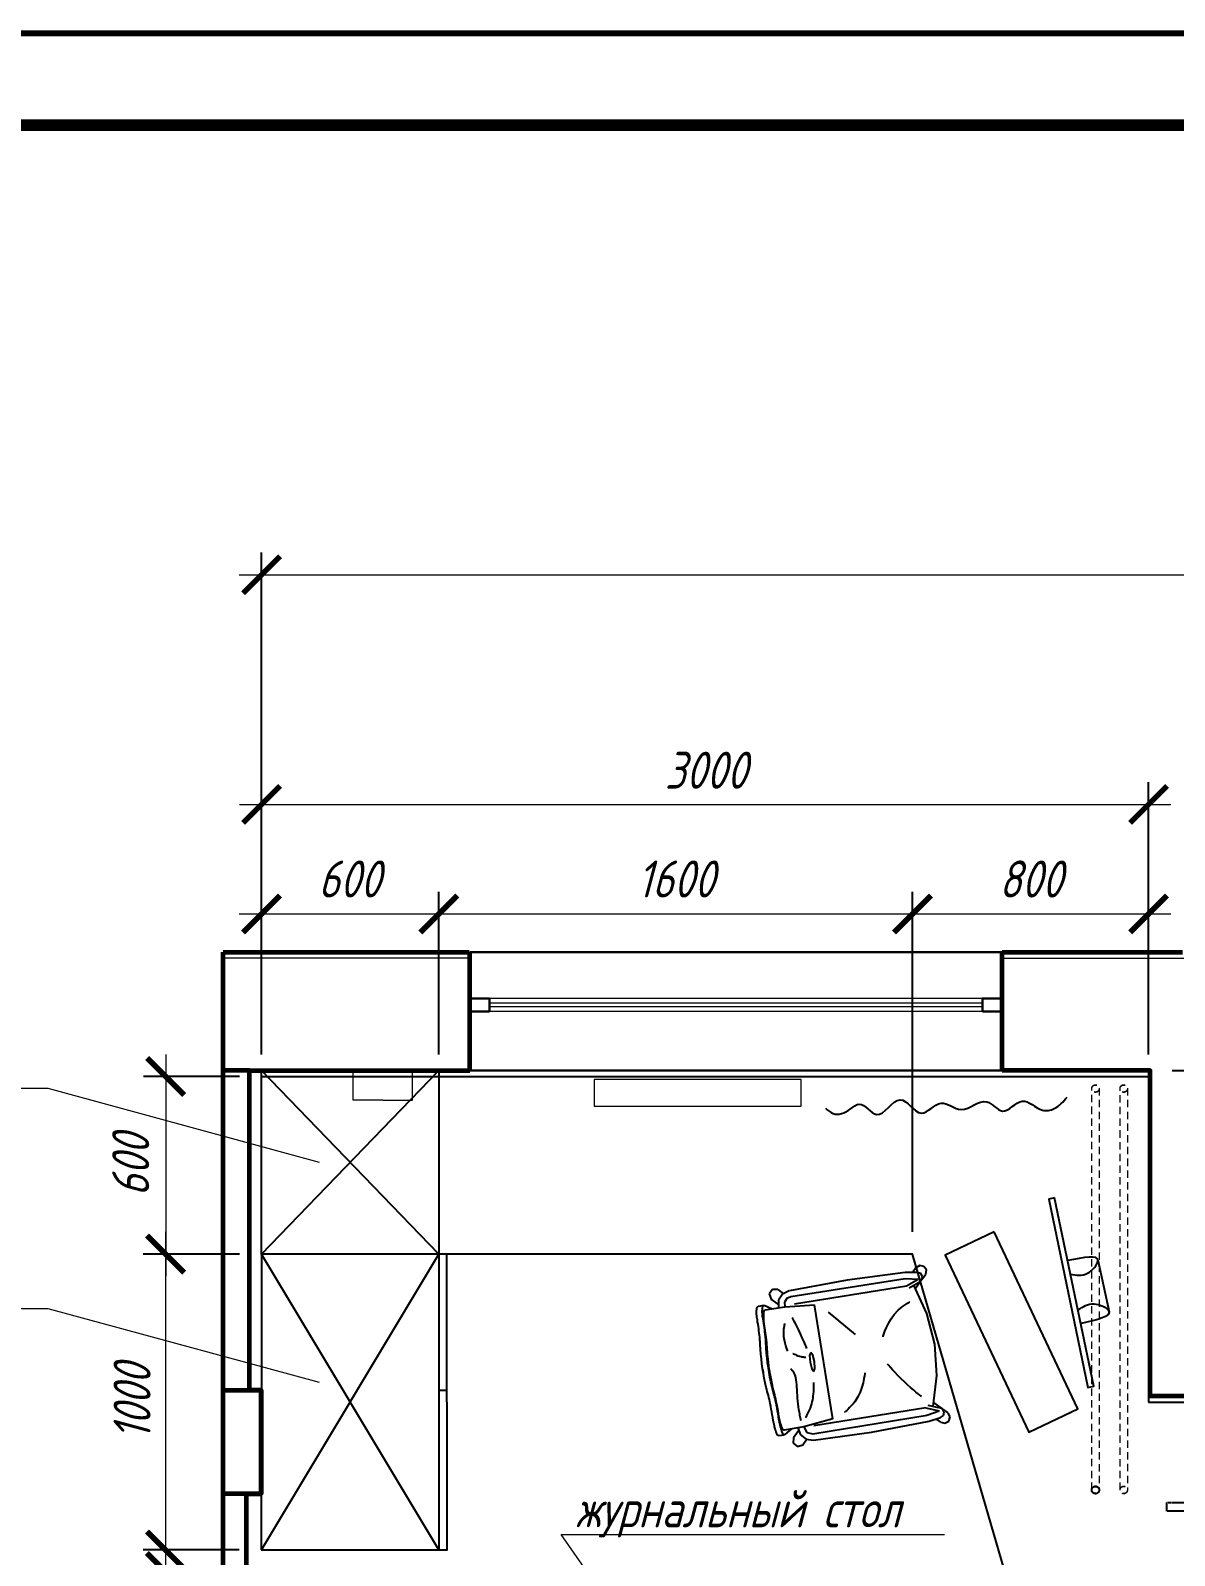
# Model space of a CAD drawing. Header units: millimetres. Extents: x 653176 to 972033, y 753746 to 925850.
# Drawn here: x 747950 to 751817, y 789945 to 795099 of the extents above; entities that cross this region are included whole.
import ezdxf

# ---------------------------------------------------------------- set-up
doc = ezdxf.new("R2010")
doc.units = ezdxf.units.MM
doc.header["$LTSCALE"] = 10
doc.linetypes.add('HIDDEN', pattern=[0.375, 0.25, -0.125])
doc.linetypes.add('Воздушная', pattern=[3.96875, 2.38125, -1.5875])
doc.layers.get('0').update_dxf_attribs({"color": 65, "lineweight": 25})
for name, color, linetype, lineweight in [('A-FLOR-OVHD', 8, 'Воздушная', 18), ('AL', 7, 'Continuous', 30), ('stamp', 253, 'Continuous', 18), ('wall', 95, 'Continuous', 60), ('МЕБ', 255, 'Continuous', 20), ('мебель_Ном_пера__1_Pen_No__1', 7, 'Continuous', 13), ('проем', 252, 'Continuous', 13), ('размh150', 7, 'Continuous', 9), ('размеры', 250, 'Continuous', 0)]:
    doc.layers.add(name, color=color, linetype=linetype, lineweight=lineweight)
doc.layers.add('Мебель', color=7, linetype='Continuous')
doc.styles.add('ГОСТ тип А', font='gost_a.shx', dxfattribs={"oblique": 15, "height": 125})
doc.dimstyles.new('ГОСТ тип А', dxfattribs={"dimtxt": 125, "dimasz": 125, "dimexe": 75, "dimexo": 75, "dimgap": 50, "dimtad": 1, "dimdec": 0, "dimrnd": 5, "dimtxsty": 'ГОСТ тип А', "dimblk": 'ARCHTICK', "dimcen": 50, "dimdle": 75, "dimadec": 0, "dimazin": 0, "dimtfac": 1, "dimtdec": 0, "dimtmove": 1, "dimatfit": 2, "dimfxl": 1, "dimlwd": 9, "dimarcsym": 0})

# ---------------------------------------------------------------- blocks, each defined once
blk = doc.blocks.new('_ARCHTICK')
at = {"color": 0, "linetype": 'ByBlock', "ltscale": 50, "const_width": 0.15}
blk.add_lwpolyline([(-0.5, -0.5), (0.5, 0.5)], dxfattribs=at)
blk = doc.blocks.new('*D695')
at = {"layer": 'Defpoints', "color": 0, "lineweight": 90, "transparency": 16777216}
for p in [(748730.3, 790963.7), (748405.8, 789963.7), (748730.6, 789963.7)]:
    blk.add_point(p, dxfattribs=at)
at = {"layer": 'размh150', "color": 0, "lineweight": 9, "transparency": 16777216}
blk.add_line((748405.8, 791038.7), (748405.8, 789888.7), dxfattribs=at)
at = {"layer": 'размh150', "color": 0, "lineweight": -2, "transparency": 16777216}
for p, q in [((748655.3, 790963.7), (748330.8, 790963.7)), ((748655.6, 789963.7), (748330.8, 789963.7))]:
    blk.add_line(p, q, dxfattribs=at)
at = {"layer": 'размh150', "color": 0, "lineweight": 9, "transparency": 16777216, "xscale": 125, "yscale": 125, "zscale": 125}
for p, rotation in [((748405.8, 790963.7), 90), ((748405.8, 789963.7), 270)]:
    blk.add_blockref('_ARCHTICK', p, dxfattribs=dict(at, rotation=rotation))
at = {"layer": 'размh150', "color": 0, "transparency": 16777216, "insert": (748293, 790463.7), "char_height": 125, "attachment_point": 5, "rotation": 90, "style": 'ГОСТ тип А'}
blk.add_mtext('1000', dxfattribs=at)
blk = doc.blocks.new('*D696')
at = {"layer": 'Defpoints', "color": 0, "lineweight": 90, "transparency": 16777216}
for p in [(748823.3, 789891.1), (748405.6, 786891.1), (748823.3, 786891.1)]:
    blk.add_point(p, dxfattribs=at)
at = {"layer": 'размh150', "color": 0, "lineweight": 9, "transparency": 16777216}
blk.add_line((748405.6, 789966.1), (748405.6, 786816.1), dxfattribs=at)
at = {"layer": 'размh150', "color": 0, "lineweight": -2, "transparency": 16777216}
for p, q in [((748748.3, 789891.1), (748330.6, 789891.1)), ((748748.3, 786891.1), (748330.6, 786891.1))]:
    blk.add_line(p, q, dxfattribs=at)
at = {"layer": 'размh150', "color": 0, "lineweight": 9, "transparency": 16777216, "xscale": 125, "yscale": 125, "zscale": 125}
for p, rotation in [((748405.6, 789891.1), 90), ((748405.6, 786891.1), 270)]:
    blk.add_blockref('_ARCHTICK', p, dxfattribs=dict(at, rotation=rotation))
at = {"layer": 'размh150', "color": 0, "transparency": 16777216, "insert": (748290.2, 788391.1), "char_height": 125, "attachment_point": 5, "rotation": 90, "style": 'ГОСТ тип А'}
blk.add_mtext('3000', dxfattribs=at)
blk = doc.blocks.new('*D705')
at = {"layer": 'Defpoints', "color": 0, "lineweight": 90, "transparency": 16777216}
for p in [(749330.4, 792113.3), (748730.6, 791563.7), (749330.4, 791583.7)]:
    blk.add_point(p, dxfattribs=at)
at = {"layer": 'размh150', "color": 0, "lineweight": -2, "transparency": 16777216}
for p, q in [((748730.6, 791638.7), (748730.6, 792188.3)), ((749330.4, 791658.7), (749330.4, 792188.3))]:
    blk.add_line(p, q, dxfattribs=at)
at = {"layer": 'размh150', "color": 0, "lineweight": 9, "transparency": 16777216}
blk.add_line((748655.6, 792113.3), (749405.4, 792113.3), dxfattribs=at)
at = {"layer": 'размh150', "color": 0, "lineweight": 9, "transparency": 16777216, "xscale": 125, "yscale": 125, "zscale": 125, "rotation": 180}
blk.add_blockref('_ARCHTICK', (748730.6, 792113.3), dxfattribs=at)
at = {"layer": 'размh150', "color": 0, "lineweight": 9, "transparency": 16777216, "xscale": 125, "yscale": 125, "zscale": 125}
blk.add_blockref('_ARCHTICK', (749330.4, 792113.3), dxfattribs=at)
at = {"layer": 'размh150', "color": 0, "transparency": 16777216, "insert": (749027.5, 792231.5), "char_height": 125, "attachment_point": 5, "style": 'ГОСТ тип А'}
blk.add_mtext('600', dxfattribs=at)
blk = doc.blocks.new('*D706')
at = {"layer": 'Defpoints', "color": 0, "lineweight": 90, "transparency": 16777216}
for p in [(748731.1, 791563.7), (748406.6, 790963.7), (748731.3, 790963.7)]:
    blk.add_point(p, dxfattribs=at)
at = {"layer": 'размh150', "color": 0, "lineweight": 9, "transparency": 16777216}
blk.add_line((748406.6, 791638.7), (748406.6, 790888.7), dxfattribs=at)
at = {"layer": 'размh150', "color": 0, "lineweight": -2, "transparency": 16777216}
for p, q in [((748656.1, 791563.7), (748331.6, 791563.7)), ((748656.3, 790963.7), (748331.6, 790963.7))]:
    blk.add_line(p, q, dxfattribs=at)
at = {"layer": 'размh150', "color": 0, "lineweight": 9, "transparency": 16777216, "xscale": 125, "yscale": 125, "zscale": 125}
for p, rotation in [((748406.6, 791563.7), 90), ((748406.6, 790963.7), 270)]:
    blk.add_blockref('_ARCHTICK', p, dxfattribs=dict(at, rotation=rotation))
at = {"layer": 'размh150', "color": 0, "transparency": 16777216, "insert": (748288.4, 791263.7), "char_height": 125, "attachment_point": 5, "rotation": 90, "style": 'ГОСТ тип А'}
blk.add_mtext('600', dxfattribs=at)
blk = doc.blocks.new('*D713')
at = {"layer": 'Defpoints', "color": 0, "lineweight": 90, "transparency": 16777216}
for p in [(751729.9, 792483.7), (748731.1, 791563.7), (751729.9, 791563.7)]:
    blk.add_point(p, dxfattribs=at)
at = {"layer": 'размh150', "color": 0, "lineweight": -2, "transparency": 16777216}
for p, q in [((748731.1, 791638.7), (748731.1, 792558.7)), ((751729.9, 791638.7), (751729.9, 792558.7))]:
    blk.add_line(p, q, dxfattribs=at)
at = {"layer": 'размh150', "color": 0, "lineweight": 9, "transparency": 16777216}
blk.add_line((748656.1, 792483.7), (751804.9, 792483.7), dxfattribs=at)
at = {"layer": 'размh150', "color": 0, "lineweight": 9, "transparency": 16777216, "xscale": 125, "yscale": 125, "zscale": 125, "rotation": 180}
blk.add_blockref('_ARCHTICK', (748731.1, 792483.7), dxfattribs=at)
at = {"layer": 'размh150', "color": 0, "lineweight": 9, "transparency": 16777216, "xscale": 125, "yscale": 125, "zscale": 125}
blk.add_blockref('_ARCHTICK', (751729.9, 792483.7), dxfattribs=at)
at = {"layer": 'размh150', "color": 0, "transparency": 16777216, "insert": (750232.9, 792599.1), "char_height": 125, "attachment_point": 5, "style": 'ГОСТ тип А'}
blk.add_mtext('3000', dxfattribs=at)
blk = doc.blocks.new('*D714')
at = {"layer": 'Defpoints', "color": 0, "lineweight": 90, "transparency": 16777216}
for p in [(750931.7, 792113.3), (749330.4, 791563.7), (750931.7, 790963.7)]:
    blk.add_point(p, dxfattribs=at)
at = {"layer": 'размh150', "color": 0, "lineweight": -2, "transparency": 16777216}
for p, q in [((749330.4, 791638.7), (749330.4, 792188.3)), ((750931.7, 791038.7), (750931.7, 792188.3))]:
    blk.add_line(p, q, dxfattribs=at)
at = {"layer": 'размh150', "color": 0, "lineweight": 9, "transparency": 16777216}
blk.add_line((749255.4, 792113.3), (751006.7, 792113.3), dxfattribs=at)
at = {"layer": 'размh150', "color": 0, "lineweight": 9, "transparency": 16777216, "xscale": 125, "yscale": 125, "zscale": 125, "rotation": 180}
blk.add_blockref('_ARCHTICK', (749330.4, 792113.3), dxfattribs=at)
at = {"layer": 'размh150', "color": 0, "lineweight": 9, "transparency": 16777216, "xscale": 125, "yscale": 125, "zscale": 125}
blk.add_blockref('_ARCHTICK', (750931.7, 792113.3), dxfattribs=at)
at = {"layer": 'размh150', "color": 0, "transparency": 16777216, "insert": (750131.1, 792231.5), "char_height": 125, "attachment_point": 5, "style": 'ГОСТ тип А'}
blk.add_mtext('1600', dxfattribs=at)
blk = doc.blocks.new('*D715')
at = {"layer": 'Defpoints', "color": 0, "lineweight": 90, "transparency": 16777216}
for p in [(751729.9, 792113.3), (751729.9, 791563.7), (750931.7, 790963.7)]:
    blk.add_point(p, dxfattribs=at)
at = {"layer": 'размh150', "color": 0, "lineweight": -2, "transparency": 16777216}
for p, q in [((750931.7, 791038.7), (750931.7, 792188.3)), ((751729.9, 791638.7), (751729.9, 792188.3))]:
    blk.add_line(p, q, dxfattribs=at)
at = {"layer": 'размh150', "color": 0, "lineweight": 9, "transparency": 16777216}
blk.add_line((750856.7, 792113.3), (751804.9, 792113.3), dxfattribs=at)
at = {"layer": 'размh150', "color": 0, "lineweight": 9, "transparency": 16777216, "xscale": 125, "yscale": 125, "zscale": 125, "rotation": 180}
blk.add_blockref('_ARCHTICK', (750931.7, 792113.3), dxfattribs=at)
at = {"layer": 'размh150', "color": 0, "lineweight": 9, "transparency": 16777216, "xscale": 125, "yscale": 125, "zscale": 125}
blk.add_blockref('_ARCHTICK', (751729.9, 792113.3), dxfattribs=at)
at = {"layer": 'размh150', "color": 0, "transparency": 16777216, "insert": (751330.8, 792231.3), "char_height": 125, "attachment_point": 5, "style": 'ГОСТ тип А'}
blk.add_mtext('800', dxfattribs=at)
blk = doc.blocks.new('*D790')
at = {"layer": 'Defpoints', "color": 0, "lineweight": 90, "transparency": 16777216}
for p in [(755424.7, 793259.6), (748730.6, 791638.7), (755424.7, 790414)]:
    blk.add_point(p, dxfattribs=at)
at = {"layer": 'размh150', "color": 0, "lineweight": -2, "transparency": 16777216}
for p, q in [((748730.6, 791713.7), (748730.6, 793334.6)), ((755424.7, 790489), (755424.7, 793334.6))]:
    blk.add_line(p, q, dxfattribs=at)
at = {"layer": 'размh150', "color": 0, "lineweight": 9, "transparency": 16777216}
blk.add_line((748655.6, 793259.6), (755499.7, 793259.6), dxfattribs=at)
at = {"layer": 'размh150', "color": 0, "lineweight": 9, "transparency": 16777216, "xscale": 125, "yscale": 125, "zscale": 125, "rotation": 180}
blk.add_blockref('_ARCHTICK', (748730.6, 793259.6), dxfattribs=at)
at = {"layer": 'размh150', "color": 0, "lineweight": 9, "transparency": 16777216, "xscale": 125, "yscale": 125, "zscale": 125}
blk.add_blockref('_ARCHTICK', (755424.7, 793259.6), dxfattribs=at)
at = {"layer": 'размh150', "color": 0, "lineweight": 90, "transparency": 16777216, "insert": (752077.6, 793372.1), "char_height": 125, "attachment_point": 5, "style": 'ГОСТ тип А'}
blk.add_mtext('6695', dxfattribs=at)
blk = doc.blocks.new('*D791')
at = {"layer": 'Defpoints', "color": 0, "lineweight": 90, "transparency": 16777216}
for p in [(751734.7, 791583.7), (759179.9, 791583.7), (753939.7, 784518.7)]:
    blk.add_point(p, dxfattribs=at)
at = {"layer": 'размеры', "color": 0, "lineweight": 9, "transparency": 16777216}
blk.add_line((759179.9, 784443.7), (759179.9, 791658.7), dxfattribs=at)
at = {"layer": 'размеры', "color": 0, "lineweight": -2, "transparency": 16777216}
for p, q in [((751809.7, 791583.7), (759254.9, 791583.7)), ((754014.7, 784518.7), (759254.9, 784518.7))]:
    blk.add_line(p, q, dxfattribs=at)
at = {"layer": 'размеры', "color": 0, "lineweight": 9, "transparency": 16777216, "xscale": 125, "yscale": 125, "zscale": 125}
for p, rotation in [((759179.9, 791583.7), 90), ((759179.9, 784518.7), 270)]:
    blk.add_blockref('_ARCHTICK', p, dxfattribs=dict(at, rotation=rotation))
at = {"layer": 'размеры', "color": 0, "lineweight": 90, "transparency": 16777216, "insert": (759067.4, 788051.2), "char_height": 125, "attachment_point": 5, "rotation": 90, "style": 'ГОСТ тип А'}
blk.add_mtext('7065', dxfattribs=at)

msp = doc.modelspace()

# ---------------------------------------------------------------- linework, layer by layer
at = {"layer": 'A-FLOR-OVHD'}
for points in [[(751537.7, 790168.2), (751537.7, 791524.3)], [(751537.7, 790167.2), (751537.7, 791523.3)], [(751562.6, 791524.3), (751562.6, 790167.2)], [(751562.6, 791523.3), (751562.6, 790166.2)], [(751633.3, 790167.6), (751633.3, 791524.5)], [(751633.3, 790166.6), (751633.3, 791523.5)], [(751658.2, 791524.4), (751658.2, 790167.7)], [(751658.2, 791523.4), (751658.2, 790166.7)]]:
    msp.add_lwpolyline(points, dxfattribs=at)
for centre in [(751550.1, 791523.7), (751550.1, 791522.7), (751645.7, 791523.7), (751645.7, 791522.7), (751645.7, 790167), (751645.7, 790166)]:
    msp.add_circle(centre, 12.5, dxfattribs=at)
at = {"layer": 'AL', "color": 7, "const_width": 20}
msp.add_lwpolyline([(743813.9, 795089.1), (764813.9, 795089.1), (764813.9, 780239.1), (743813.9, 780239.1), (743813.9, 795089.1)], dxfattribs=at)
for points in [[(744863.9, 794789.1), (764513.9, 794789.1), (764513.9, 780539.1), (744863.9, 780539.1)], [(744873.9, 794779.1), (764503.9, 794779.1), (764503.9, 780549.1), (744873.9, 780549.1)], [(744883.9, 794769.1), (764493.9, 794769.1), (764493.9, 780559.1), (744883.9, 780559.1)]]:
    msp.add_lwpolyline(points, close=True, dxfattribs=at)
at = {"layer": 'wall'}
for p, q in [((749434.7, 791583.7), (749434.7, 791983.7)), ((751234.7, 791583.5), (751234.7, 791983.7)), ((748690.7, 791583.7), (748600.7, 791583.7))]:
    msp.add_line(p, q, dxfattribs=at)
for points in [[(752029.7, 784518.7), (752029.7, 784268.7), (748600.7, 784268.7), (748600.7, 791983.7)], [(748600.7, 791983.7), (749432.7, 791983.7)], [(751234.7, 791983.7), (751844.7, 791983.7)], [(748679.7, 786893.7), (748679.7, 790153.7), (748729.7, 790153.7), (748729.7, 790503.7), (748689.7, 790503.7), (748689.7, 791583.7), (749434.7, 791583.7)], [(752754.7, 790483.7), (751734.7, 790483.7), (751734.7, 791583.7), (751234.7, 791583.7)], [(748600.7, 790503.7), (748729.7, 790503.7), (748729.7, 790153.7), (748600.7, 790153.7)]]:
    msp.add_lwpolyline(points, dxfattribs=at)
at = {"layer": 'МЕБ'}
for points in [[(748926.8, 791273.7), (748009.3, 791523.5), (745990.2, 791523.5)], [(748926.8, 790529.3), (748009.3, 790779.2), (747531.2, 790779.2)], [(750330.6, 789173.2), (749743.7, 790016.1), (751039.7, 790016.1)]]:
    msp.add_lwpolyline(points, dxfattribs=at)
at = {"layer": 'Мебель', "color": 4, "linetype": 'Continuous', "ltscale": 0.5}
for p, q in [((751558.5, 790944.4), (751596.1, 790768.7)), ((750907.3, 790901.7), (750710.6, 790876.1)), ((750947.3, 790901.5), (750907.3, 790901.6)), ((750943.4, 790917.1), (750933.1, 790902.7)), ((750955.9, 790925), (750943.4, 790917.1)), ((750959.4, 790897.8), (750947.4, 790901.9)), ((750970.4, 790922.1), (750955.9, 790925)), ((750965.1, 790887.7), (750959.4, 790897.8)), ((750975.8, 790893.5), (750963.3, 790876.2)), ((750963.3, 790876.2), (750965.1, 790887.7)), ((750979, 790910), (750970.4, 790922.1)), ((750976.9, 790895.3), (750979, 790910)), ((750457.8, 790844.1), (750447.4, 790828.9)), ((750476.3, 790844.3), (750457.8, 790844.1)), ((750476.3, 790844.3), (750494.5, 790830.7)), ((750514.4, 790839.8), (750492.1, 790828.7)), ((750710.6, 790876.1), (750515.6, 790840)), ((750907.2, 790879.9), (750520.3, 790819.6)), ((750911.2, 790855), (750532.7, 790794.3)), ((750950.3, 790878.3), (750906.6, 790879.7)), ((750950.3, 790878.3), (750911.2, 790855)), ((750951.6, 790867), (750920.2, 790848.4)), ((750980.4, 790762.5), (750935.6, 790858.6)), ((750960.1, 790871.8), (750942.2, 790847)), ((750951.7, 790866.7), (750963.3, 790876.2)), ((750405.2, 790778), (750405.4, 790779.6)), ((750405.4, 790779.6), (750405.8, 790781.2)), ((750405.8, 790781.2), (750406.2, 790782.7)), ((750406.2, 790782.7), (750406.8, 790784.1)), ((750406.8, 790784.1), (750407.5, 790785.4)), ((750407.5, 790785.4), (750408.4, 790786.5)), ((750408.4, 790786.5), (750409.6, 790787.3)), ((750409.6, 790787.3), (750410.9, 790787.8)), ((750410.9, 790787.8), (750430.1, 790790.8)), ((750424, 790776.5), (750424.5, 790781.1)), ((750424.5, 790781.1), (750424.8, 790782.7)), ((750424.8, 790782.7), (750425.2, 790784.2)), ((750425.2, 790784.2), (750425.6, 790785.7)), ((750425.6, 790785.7), (750426.2, 790787.1)), ((750426.2, 790787.1), (750426.9, 790788.4)), ((750426.9, 790788.4), (750427.7, 790789.5)), ((750427.7, 790789.5), (750428.8, 790790.3)), ((750428.8, 790790.3), (750430.1, 790790.8)), ((750430.1, 790790.8), (750457.6, 790779.2)), ((750433.3, 790775.2), (750499.6, 790785.9)), ((750447.4, 790828.9), (750453.9, 790811.6)), ((750477.2, 790794.5), (750453.9, 790811.6)), ((750479, 790807.5), (750478.9, 790782.5)), ((750492.1, 790828.7), (750479, 790807.5)), ((750506.6, 790813.7), (750498.8, 790800.9)), ((750498.8, 790800.9), (750499.6, 790785.9)), ((750500, 790785.9), (750600, 790792.7)), ((750520.3, 790819.6), (750506.6, 790813.7)), ((750661.7, 790407.4), (750600, 790792.7)), ((750883.1, 790773.8), (750889.9, 790779.9)), ((750889.9, 790779.9), (750896.9, 790785.4)), ((750896.9, 790785.4), (750903.6, 790790.3)), ((750903.6, 790790.3), (750909.7, 790794.5)), ((750909.7, 790794.5), (750915, 790797.9)), ((750915, 790797.9), (750919.2, 790800.4)), ((750919.2, 790800.4), (750922, 790801.9)), ((750922, 790801.9), (750922.9, 790802.5)), ((750404.3, 790768.8), (750404.6, 790773.4)), ((750404.3, 790764.2), (750404.3, 790768.8)), ((750404.6, 790759.6), (750404.3, 790764.2)), ((750404.6, 790773.4), (750405.2, 790778)), ((750405, 790754.9), (750404.6, 790759.6)), ((750405.6, 790750.3), (750405, 790754.9)), ((750406.2, 790745.7), (750405.6, 790750.3)), ((750407, 790741.1), (750406.2, 790745.7)), ((750408.1, 790733.8), (750407, 790741.1)), ((750409.3, 790726.5), (750408.1, 790733.8)), ((750423.7, 790771.9), (750424, 790776.5)), ((750423.7, 790767.3), (750423.7, 790771.9)), ((750424, 790762.7), (750423.7, 790767.3)), ((750424.4, 790758), (750424, 790762.7)), ((750425, 790753.4), (750424.4, 790758)), ((750425.6, 790748.8), (750425, 790753.4)), ((750426.4, 790744.2), (750425.6, 790748.8)), ((750427.5, 790736.9), (750426.4, 790744.2)), ((750428.7, 790729.6), (750427.5, 790736.9)), ((750428.7, 790753.8), (750428.8, 790757.2)), ((750428.8, 790750.3), (750428.7, 790753.8)), ((750429.8, 790722.3), (750428.7, 790729.6)), ((750428.8, 790757.2), (750428.9, 790760.7)), ((750428.9, 790746.9), (750428.8, 790750.3)), ((750428.9, 790760.7), (750429.1, 790764.1)), ((750429, 790743.4), (750428.9, 790746.9)), ((750429.2, 790740), (750429, 790743.4)), ((750429.1, 790765.4), (750429.3, 790766.7)), ((750429.1, 790764.1), (750429.1, 790765.4)), ((750429.5, 790736.5), (750429.2, 790740)), ((750429.3, 790766.7), (750429.4, 790767.9)), ((750429.4, 790767.9), (750429.7, 790769.2)), ((750430.2, 790728.6), (750429.5, 790736.5)), ((750429.7, 790769.2), (750430, 790770.4)), ((750430, 790770.4), (750430.3, 790771.6)), ((750431.1, 790720.7), (750430.2, 790728.6)), ((750430.3, 790771.6), (750430.8, 790772.7)), ((750430.8, 790772.7), (750431.5, 790773.8)), ((750431.5, 790773.8), (750431.6, 790774)), ((750431.6, 790774), (750431.7, 790774.2)), ((750431.7, 790774.2), (750431.9, 790774.4)), ((750431.9, 790774.4), (750432, 790774.5)), ((750432, 790774.5), (750432.2, 790774.7)), ((750432.2, 790774.7), (750432.3, 790774.8)), ((750432.3, 790774.8), (750432.5, 790774.9)), ((750432.5, 790774.9), (750432.6, 790775)), ((750498.8, 790728.9), (750498.4, 790726.8)), ((750498.9, 790729.6), (750498.8, 790728.9)), ((750523.9, 790750), (750524.7, 790748.4)), ((750524.7, 790748.4), (750527, 790744.1)), ((750527, 790744.1), (750530.5, 790737.4)), ((750530.5, 790737.4), (750535, 790728.7)), ((750535, 790728.7), (750540.2, 790718.3)), ((750646, 790767.6), (750737.5, 790692.4)), ((750843.6, 790715.6), (750850.5, 790729.7)), ((750850.5, 790729.7), (750859.3, 790744.7)), ((750859.3, 790744.7), (750870.1, 790759.6)), ((750870.1, 790759.6), (750883.1, 790773.8)), ((751006.9, 790659.7), (750980.4, 790762.5)), ((750410.4, 790719.2), (750409.3, 790726.5)), ((750411.5, 790712), (750410.4, 790719.2)), ((750412.5, 790704.7), (750411.5, 790712)), ((750413.4, 790697.4), (750412.5, 790704.7)), ((750414.3, 790690), (750413.4, 790697.4)), ((750415, 790682.7), (750414.3, 790690)), ((750415.4, 790677.6), (750415, 790682.7)), ((750415.8, 790672.6), (750415.4, 790677.6)), ((750430.9, 790715.1), (750429.8, 790722.3)), ((750431.9, 790707.8), (750430.9, 790715.1)), ((750432.2, 790712.9), (750431.1, 790720.7)), ((750432.8, 790700.5), (750431.9, 790707.8)), ((750433.3, 790705), (750432.2, 790712.9)), ((750433.7, 790693.2), (750432.8, 790700.5)), ((750434.5, 790697.2), (750433.3, 790705)), ((750434.4, 790685.8), (750433.7, 790693.2)), ((750434.8, 790680.7), (750434.4, 790685.8)), ((750435.7, 790689.3), (750434.5, 790697.2)), ((750435.2, 790675.7), (750434.8, 790680.7)), ((750436.8, 790681.4), (750435.7, 790689.3)), ((750437.8, 790673.6), (750436.8, 790681.4)), ((750495.5, 790703.4), (750495.4, 790697.3)), ((750495.4, 790697.3), (750495.9, 790685.7)), ((750495.9, 790709.2), (750495.5, 790703.4)), ((750496.5, 790714.7), (750495.9, 790709.2)), ((750495.9, 790685.7), (750497.4, 790674.5)), ((750497.2, 790719.6), (750496.5, 790714.7)), ((750497.8, 790723.7), (750497.2, 790719.6)), ((750498.4, 790726.8), (750497.8, 790723.7)), ((750540.2, 790718.3), (750545.9, 790706.6)), ((750545.9, 790706.6), (750551.8, 790694.1)), ((750551.8, 790694.1), (750557.8, 790681.1)), ((750557.8, 790681.1), (750560.8, 790674.3)), ((750832.3, 790684.2), (750832.9, 790686.6)), ((750832.9, 790686.6), (750834.9, 790693.2)), ((750834.9, 790693.2), (750838.4, 790703.1)), ((750838.4, 790703.1), (750843.6, 790715.6)), ((750416.1, 790667.5), (750415.8, 790672.6)), ((750416.5, 790662.4), (750416.1, 790667.5)), ((750416.8, 790657.3), (750416.5, 790662.4)), ((750417.1, 790652.2), (750416.8, 790657.3)), ((750417.5, 790647.1), (750417.1, 790652.2)), ((750417.8, 790642.1), (750417.5, 790647.1)), ((750419.1, 790625.7), (750417.8, 790642.1)), ((750420.6, 790609.4), (750419.1, 790625.7)), ((750435.5, 790670.6), (750435.2, 790675.7)), ((750435.9, 790665.5), (750435.5, 790670.6)), ((750436.2, 790660.4), (750435.9, 790665.5)), ((750436.5, 790655.3), (750436.2, 790660.4)), ((750436.8, 790650.2), (750436.5, 790655.3)), ((750437.2, 790645.2), (750436.8, 790650.2)), ((750438.4, 790628.8), (750437.2, 790645.2)), ((750438.7, 790665.4), (750437.8, 790673.6)), ((750440, 790612.5), (750438.4, 790628.8)), ((750439.4, 790657.3), (750438.7, 790665.4)), ((750440.1, 790649.2), (750439.4, 790657.3)), ((750440.7, 790641), (750440.1, 790649.2)), ((750441.3, 790632.9), (750440.7, 790641)), ((750441.9, 790624.7), (750441.3, 790632.9)), ((750442.5, 790616.6), (750441.9, 790624.7)), ((750497.4, 790674.5), (750499.5, 790664.1)), ((750499.5, 790664.1), (750501.9, 790654.9)), ((750501.9, 790654.9), (750504.3, 790647.2)), ((750504.3, 790647.2), (750506.4, 790641.2)), ((750506.4, 790641.2), (750507.9, 790637.4)), ((750507.9, 790637.4), (750508.5, 790636.1)), ((750527.1, 790628.1), (750527.7, 790627.8)), ((750527.7, 790627.8), (750529.4, 790626.9)), ((750529.4, 790626.9), (750532.1, 790625.5)), ((750532.1, 790625.5), (750535.5, 790623.9)), ((750560.8, 790674.3), (750563.7, 790667.7)), ((750563.7, 790667.7), (750566.3, 790661.4)), ((750566.3, 790661.4), (750568.7, 790655.9)), ((750568.7, 790655.9), (750570.6, 790651.1)), ((750570.6, 790651.1), (750572.1, 790647.5)), ((750572.1, 790647.5), (750573.1, 790645.1)), ((750573.1, 790645.1), (750573.4, 790644.3)), ((750587.5, 790631.3), (750583.7, 790621.1)), ((750594.2, 790622.7), (750587.5, 790631.3)), ((751014.2, 790553.9), (751006.9, 790659.7)), ((750422.6, 790593.1), (750420.6, 790609.4)), ((750424.8, 790576.8), (750422.6, 790593.1)), ((750427.4, 790560.6), (750424.8, 790576.8)), ((750441.9, 790596.2), (750440, 790612.5)), ((750444.2, 790579.9), (750441.9, 790596.2)), ((750443.3, 790608.4), (750442.5, 790616.6)), ((750444.4, 790597.3), (750443.3, 790608.4)), ((750446.8, 790563.7), (750444.2, 790579.9)), ((750445.8, 790586.1), (750444.4, 790597.3)), ((750447.4, 790575), (750445.8, 790586.1)), ((750448.8, 790566.2), (750447.3, 790575.6)), ((750449.2, 790563.9), (750447.4, 790575)), ((750520.5, 790575.5), (750520.3, 790575.7)), ((750520.9, 790575.1), (750520.5, 790575.5)), ((750521.6, 790574.4), (750520.9, 790575.1)), ((750522.5, 790573.4), (750521.6, 790574.4)), ((750523.5, 790572.3), (750522.5, 790573.4)), ((750535.5, 790623.9), (750539.7, 790622.1)), ((750539.7, 790622.1), (750544.4, 790620.3)), ((750544.4, 790620.3), (750549.5, 790618.7)), ((750549.5, 790618.7), (750554.9, 790617.3)), ((750554.9, 790617.3), (750557.8, 790616.8)), ((750557.8, 790616.8), (750560.6, 790616.3)), ((750560.6, 790616.3), (750563.2, 790616)), ((750563.2, 790616), (750565.6, 790615.8)), ((750565.6, 790615.8), (750567.6, 790615.6)), ((750567.6, 790615.6), (750569.1, 790615.5)), ((750569.1, 790615.5), (750570.1, 790615.4)), ((750570.1, 790615.4), (750570.5, 790615.4)), ((750583.7, 790621.1), (750585.2, 790598.1)), ((750585.2, 790598.1), (750591, 790575.9)), ((750591, 790575.9), (750597.7, 790567.4)), ((750600, 790600.5), (750594.2, 790622.7)), ((750597.7, 790567.4), (750601.5, 790577.6)), ((750601.5, 790577.6), (750600, 790600.5)), ((750848.1, 790590.8), (750846.9, 790592.2)), ((750851.5, 790586.7), (750848.1, 790590.8)), ((750857, 790580.6), (750851.5, 790586.7)), ((750864.1, 790572.6), (750857, 790580.6)), ((750425.4, 790572.5), (750427.1, 790562.3)), ((750430.3, 790544.5), (750427.4, 790560.6)), ((750433.6, 790528.4), (750430.3, 790544.5)), ((750437.3, 790512.4), (750433.6, 790528.4)), ((750449.7, 790547.6), (750446.8, 790563.7)), ((750451.1, 790552.9), (750449.2, 790563.9)), ((750453, 790531.5), (750449.7, 790547.6)), ((750453.2, 790541.9), (750451.1, 790552.9)), ((750456.7, 790515.6), (750453, 790531.5)), ((750455.6, 790530.9), (750453.2, 790541.9)), ((750458, 790520), (750455.6, 790530.9)), ((750524.6, 790571), (750523.5, 790572.3)), ((750525.8, 790569.5), (750524.6, 790571)), ((750527, 790568), (750525.8, 790569.5)), ((750531.2, 790561.3), (750527, 790568)), ((750534.5, 790554.1), (750531.2, 790561.3)), ((750536.9, 790546.5), (750534.5, 790554.1)), ((750538.5, 790538.7), (750536.9, 790546.5)), ((750539.6, 790530.6), (750538.5, 790538.7)), ((750540.4, 790522.4), (750539.6, 790530.6)), ((750540.8, 790514.1), (750540.4, 790522.4)), ((750598.2, 790529.7), (750598.2, 790530.3)), ((750598.3, 790528.1), (750598.2, 790529.7)), ((750598.3, 790525.6), (750598.3, 790528.1)), ((750598.3, 790522.4), (750598.3, 790525.6)), ((750598.3, 790518.6), (750598.3, 790522.4)), ((750764.7, 790529.1), (750760.4, 790514)), ((750767.6, 790542.3), (750764.7, 790529.1)), ((750769.2, 790552.7), (750767.6, 790542.3)), ((750770.1, 790559.5), (750769.2, 790552.7)), ((750770.3, 790562), (750770.1, 790559.5)), ((750872.7, 790563.3), (750864.1, 790572.6)), ((750882.4, 790553.1), (750872.7, 790563.3)), ((750893, 790542.4), (750882.4, 790553.1)), ((750904.2, 790531.5), (750893, 790542.4)), ((750914.6, 790522), (750904.2, 790531.5)), ((750924.8, 790513), (750914.6, 790522)), ((751002, 790448.5), (751014.2, 790553.9)), ((750439, 790505.7), (750437.3, 790512.4)), ((750440.7, 790499), (750439, 790505.7)), ((750442.5, 790492.3), (750440.7, 790499)), ((750444.2, 790485.5), (750442.5, 790492.3)), ((750445.9, 790478.8), (750444.2, 790485.5)), ((750447.6, 790472.1), (750445.9, 790478.8)), ((750449.2, 790465.3), (750447.6, 790472.1)), ((750458.4, 790508.8), (750456.7, 790515.6)), ((750459.9, 790512.1), (750458, 790520)), ((750460.1, 790502.1), (750458.4, 790508.8)), ((750461.8, 790504.3), (750459.9, 790512.1)), ((750461.9, 790495.4), (750460.1, 790502.1)), ((750463.8, 790496.4), (750461.8, 790504.3)), ((750463.6, 790488.6), (750461.9, 790495.4)), ((750465.3, 790481.9), (750463.6, 790488.6)), ((750465.7, 790488.6), (750463.8, 790496.4)), ((750467, 790475.2), (750465.3, 790481.9)), ((750467.6, 790480.8), (750465.7, 790488.6)), ((750468.6, 790468.4), (750467, 790475.2)), ((750469.4, 790472.9), (750467.6, 790480.8)), ((750471.2, 790465), (750469.4, 790472.9)), ((750541.3, 790505.9), (750540.8, 790514.1)), ((750541.8, 790496.2), (750541.3, 790505.9)), ((750542.5, 790486.5), (750541.8, 790496.2)), ((750543.2, 790476.8), (750542.5, 790486.5)), ((750544.1, 790467.1), (750543.2, 790476.8)), ((750592.8, 790464.4), (750594.2, 790471.1)), ((750594.2, 790471.1), (750595.4, 790477.8)), ((750595.4, 790477.8), (750596.3, 790484.6)), ((750596.3, 790484.6), (750597, 790491.4)), ((750597, 790491.4), (750597.5, 790498.3)), ((750597.5, 790498.3), (750597.9, 790505.1)), ((750597.9, 790505.1), (750598.1, 790509.8)), ((750598.1, 790509.8), (750598.2, 790514.4)), ((750598.2, 790514.4), (750598.3, 790518.6)), ((750746.4, 790481), (750736.2, 790464.7)), ((750754.4, 790497.6), (750746.4, 790481)), ((750760.4, 790514), (750754.4, 790497.6)), ((750934.5, 790504.8), (750924.8, 790513)), ((750943.2, 790497.5), (750934.5, 790504.8)), ((750950.7, 790491.5), (750943.2, 790497.5)), ((750956.6, 790486.8), (750950.7, 790491.5)), ((750960.3, 790483.9), (750956.6, 790486.8)), ((750961.7, 790482.9), (750960.3, 790483.9)), ((750450.7, 790458.5), (750449.2, 790465.3)), ((750452.5, 790449.1), (750450.7, 790458.5)), ((750454.2, 790439.6), (750452.5, 790449.1)), ((750455.9, 790430.1), (750454.2, 790439.6)), ((750457.5, 790420.6), (750455.9, 790430.1)), ((750459.1, 790411.2), (750457.5, 790420.6)), ((750470.1, 790461.6), (750468.6, 790468.4)), ((750471.9, 790452.2), (750470.1, 790461.6)), ((750472.8, 790457.1), (750471.2, 790465)), ((750473.6, 790442.7), (750471.9, 790452.2)), ((750473.9, 790451.3), (750472.8, 790457.1)), ((750475.3, 790433.2), (750473.6, 790442.7)), ((750475, 790445.4), (750473.9, 790451.3)), ((750476, 790439.5), (750475, 790445.4)), ((750476.9, 790423.8), (750475.3, 790433.2)), ((750477, 790433.6), (750476, 790439.5)), ((750478.5, 790414.3), (750476.9, 790423.8)), ((750478, 790427.8), (750477, 790433.6)), ((750479.1, 790421.9), (750478, 790427.8)), ((750480.1, 790416), (750479.1, 790421.9)), ((750545.2, 790457.4), (750544.1, 790467.1)), ((750546.4, 790447.7), (750545.2, 790457.4)), ((750547.7, 790438.1), (750546.4, 790447.7)), ((750549.3, 790428.5), (750547.7, 790438.1)), ((750550.2, 790423.4), (750549.3, 790428.5)), ((750551.2, 790418.4), (750550.2, 790423.4)), ((750552.1, 790413.7), (750551.2, 790418.4)), ((750573.8, 790418.1), (750576.6, 790423.2)), ((750576.6, 790423.2), (750579.8, 790429.2)), ((750579.8, 790429.2), (750583, 790436)), ((750583, 790436), (750586.2, 790443.4)), ((750586.2, 790443.4), (750589.1, 790451.3)), ((750589.1, 790451.3), (750591.1, 790457.8)), ((750591.1, 790457.8), (750592.8, 790464.4)), ((750594.6, 790355.9), (750980.9, 790419.4)), ((750977, 790444.4), (750598.4, 790383.8)), ((750703, 790430), (750702.1, 790429.3)), ((750705.4, 790432.1), (750703, 790430)), ((750709.1, 790435.3), (750705.4, 790432.1)), ((750713.7, 790439.6), (750709.1, 790435.3)), ((750719, 790444.8), (750713.7, 790439.6)), ((750724.7, 790450.8), (750719, 790444.8)), ((750730.6, 790457.5), (750724.7, 790450.8)), ((750736.2, 790464.7), (750730.6, 790457.5)), ((750977, 790444.4), (751021.4, 790434.4)), ((750980.3, 790419.4), (751021.4, 790434.4)), ((750983.4, 790453.4), (751019.1, 790445.5)), ((751028.7, 790443.7), (751004.5, 790461.2)), ((751033, 790440.5), (751019.1, 790445.8)), ((751025.9, 790411.1), (751036.1, 790418.7)), ((751052, 790426.7), (751033, 790440.5)), ((751038.4, 790430.1), (751033, 790440.5)), ((751036.1, 790418.7), (751038.4, 790430.1)), ((751058.5, 790413.3), (751052, 790426.6)), ((750460.8, 790401.7), (750459.1, 790411.2)), ((750462.7, 790392.3), (750460.8, 790401.7)), ((750464.7, 790382.9), (750462.7, 790392.3)), ((750465.1, 790381.3), (750464.7, 790382.9)), ((750465.5, 790379.7), (750465.1, 790381.3)), ((750465.9, 790378.2), (750465.5, 790379.7)), ((750466.3, 790376.6), (750465.9, 790378.2)), ((750466.7, 790375), (750466.3, 790376.6)), ((750467.2, 790373.5), (750466.7, 790375)), ((750467.6, 790371.9), (750467.2, 790373.5)), ((750468, 790370.4), (750467.6, 790371.9)), ((750468.3, 790369.3), (750468, 790370.4)), ((750468.7, 790368.3), (750468.3, 790369.3)), ((750469, 790367.2), (750468.7, 790368.3)), ((750469.4, 790366.2), (750469, 790367.2)), ((750480.2, 790404.8), (750478.5, 790414.3)), ((750481.2, 790410.2), (750480.1, 790416)), ((750482.1, 790395.4), (750480.2, 790404.8)), ((750482.2, 790405.3), (750481.2, 790410.2)), ((750484.1, 790386), (750482.1, 790395.4)), ((750483.3, 790400.4), (750482.2, 790405.3)), ((750484.4, 790395.5), (750483.3, 790400.4)), ((750484.5, 790384.4), (750484.1, 790386)), ((750485.7, 790390.7), (750484.4, 790395.5)), ((750484.9, 790382.8), (750484.5, 790384.4)), ((750485.3, 790381.3), (750484.9, 790382.8)), ((750485.7, 790379.7), (750485.3, 790381.3)), ((750487.1, 790386), (750485.7, 790390.7)), ((750486.1, 790378.1), (750485.7, 790379.7)), ((750486.6, 790376.6), (750486.1, 790378.1)), ((750487, 790375), (750486.6, 790376.6)), ((750487.4, 790373.5), (750487, 790375)), ((750488.7, 790381.3), (750487.1, 790386)), ((750487.7, 790372.4), (750487.4, 790373.5)), ((750488.1, 790371.4), (750487.7, 790372.4)), ((750488.4, 790370.3), (750488.1, 790371.4)), ((750488.7, 790369.3), (750488.4, 790370.3)), ((750490.6, 790376.8), (750488.7, 790381.3)), ((750489.1, 790368.3), (750488.7, 790369.3)), ((750489.5, 790367.2), (750489.1, 790368.3)), ((750489.8, 790366.2), (750489.5, 790367.2)), ((750492.8, 790372.3), (750490.6, 790376.8)), ((750493.1, 790371.8), (750492.8, 790372.3)), ((750493.5, 790371.2), (750493.1, 790371.8)), ((750493.8, 790370.7), (750493.5, 790371.2)), ((750494.2, 790370.2), (750493.8, 790370.7)), ((750494.6, 790369.7), (750494.2, 790370.2)), ((750495.1, 790369.3), (750494.6, 790369.7)), ((750495.6, 790369), (750495.1, 790369.3)), ((750496.2, 790368.8), (750495.6, 790369)), ((750496.4, 790368.8), (750496.2, 790368.8)), ((750496.6, 790368.7), (750496.4, 790368.8)), ((750496.8, 790368.7), (750496.6, 790368.7)), ((750497, 790368.7), (750496.8, 790368.7)), ((750497.2, 790368.7), (750497, 790368.7)), ((750497.4, 790368.7), (750497.2, 790368.7)), ((750497.5, 790368.7), (750497.4, 790368.7)), ((750497.7, 790368.8), (750497.5, 790368.7)), ((750564.4, 790379.5), (750497.7, 790368.8)), ((750522.5, 790372.8), (750500, 790354.1)), ((750543.8, 790376.2), (750552.6, 790353.1)), ((750552.9, 790409.6), (750552.1, 790413.7)), ((750553.7, 790406.1), (750552.9, 790409.6)), ((750554.3, 790403.4), (750553.7, 790406.1)), ((750554.7, 790401.6), (750554.3, 790403.4)), ((750554.8, 790401), (750554.7, 790401.6)), ((750661.7, 790407.4), (750564.4, 790379.5)), ((750564.4, 790379.5), (750574, 790360.6)), ((750569.5, 790411), (750570, 790411.9)), ((750570, 790411.9), (750571.6, 790414.3)), ((750571.6, 790414.3), (750573.8, 790418.1)), ((750793, 790361.7), (750987.8, 790398.8)), ((750987.8, 790398.8), (751025.8, 790411.4)), ((751027, 790395.4), (751012.8, 790405.7)), ((751027, 790395.4), (751041.3, 790391.8)), ((751041.3, 790391.8), (751054.2, 790399.1)), ((751054.2, 790399.1), (751058.5, 790413.3)), ((750469.7, 790365.2), (750469.4, 790366.2)), ((750470.1, 790364.1), (750469.7, 790365.2)), ((750470.4, 790363.1), (750470.1, 790364.1)), ((750470.8, 790362.1), (750470.4, 790363.1)), ((750471.6, 790359.8), (750470.8, 790362.1)), ((750472.4, 790357.6), (750471.6, 790359.8)), ((750473.4, 790355.5), (750472.4, 790357.6)), ((750474.3, 790353.6), (750473.4, 790355.5)), ((750475.4, 790352), (750474.3, 790353.6)), ((750476.5, 790350.8), (750475.4, 790352)), ((750477.6, 790350.1), (750476.5, 790350.8)), ((750478.9, 790350.1), (750477.6, 790350.1)), ((750478.9, 790350.1), (750498.3, 790353.2)), ((750490.2, 790365.2), (750489.8, 790366.2)), ((750491.1, 790362.6), (750490.2, 790365.2)), ((750492.1, 790360), (750491.1, 790362.6)), ((750493.2, 790357.7), (750492.1, 790360)), ((750494.4, 790355.6), (750493.2, 790357.7)), ((750495.6, 790354.1), (750494.4, 790355.6)), ((750497, 790353.2), (750495.6, 790354.1)), ((750498.5, 790353.2), (750497, 790353.2)), ((750500, 790354.1), (750498.5, 790353.2)), ((750504.6, 790357.5), (750504.4, 790357.5)), ((750529, 790342.8), (750528.2, 790324.3)), ((750528.2, 790324.3), (750542.9, 790313.1)), ((750545.8, 790366.3), (750529, 790342.8)), ((750542.9, 790313.1), (750560.4, 790318.7)), ((750552.6, 790353.1), (750572, 790337.9)), ((750560.4, 790318.7), (750573.5, 790337.3)), ((750572, 790337.9), (750596.4, 790335.1)), ((750574, 790360.6), (750594.6, 790355.9)), ((750596.4, 790335.1), (750793, 790361.7))]:
    msp.add_line(p, q, dxfattribs=at)
for points in [[(749330.4, 790963.7), (748730.6, 791583.7)], [(748730.6, 790963.7), (749330.4, 791583.7)], [(751412.1, 791153.6), (751392.6, 791149.5), (751524.9, 790513.1), (751544.5, 790517.2), (751412.1, 791153.6)], [(749330.6, 789963.7), (748730.6, 790963.7)], [(748730.6, 789963.7), (749330.3, 790963.7)], [(749330.4, 790963.7), (749330.4, 789963.7)], [(749330.4, 790503.7), (749357.7, 790503.7)]]:
    msp.add_lwpolyline(points, dxfattribs=at)
for points in [[(748730.6, 791583.7), (749330.4, 791583.7), (749330.4, 790963.7), (748730.6, 790963.7)], [(751729.9, 790463.7), (752004.9, 790463.7), (752004.9, 790113.7), (752354.9, 790113.7), (752354.9, 788133.2), (751755, 788133.2), (750931.7, 790963.7), (748730.6, 790963.7), (748730.6, 791563.7), (751729.9, 791563.7)], [(751207.3, 791038.8), (751041.6, 790960.4), (751324.8, 790361.9), (751490.5, 790440.3)], [(748729.6, 789963.7), (749357.8, 789963.7), (749357.6, 790963.7), (748730.3, 790963.7)]]:
    msp.add_lwpolyline(points, close=True, dxfattribs=at)
at = {"layer": 'Мебель', "color": 7, "linetype": 'HIDDEN'}
msp.add_lwpolyline([(751791.7, 790123.7), (752567.7, 790123.7), (752567.7, 790095.1), (751791.7, 790095.1)], close=True, dxfattribs=at)
for centre in [(751550.1, 790167), (751550.1, 790166)]:
    msp.add_circle(centre, 12.5, dxfattribs=at)
at = {"layer": 'Мебель', "color": 4, "linetype": 'Continuous', "ltscale": 0.5}
msp.add_spline([(750637.5, 791457.4), (750662.9, 791438.6), (750720.9, 791453.5), (750751.7, 791470.5), (750809.9, 791435.5), (750889.8, 791485.5), (750961.4, 791440.5), (751028, 791473.8), (751096.2, 791452.2), (751182.8, 791478.8), (751236, 791447.2), (751302.6, 791480.5), (751370.8, 791450.5), (751410.8, 791455.5), (751454.1, 791493.8)], degree=3, dxfattribs=at)
for points in [[(751465.7, 790896), (751485.2, 790892.7), (751523.3, 790886.3), (751588.6, 790968.2), (751509.9, 790952.9), (751456.2, 790941.7)], [(751491.6, 790774.9), (751508.1, 790785.9), (751540.2, 790807.3), (751633.2, 790759.3), (751555.2, 790741), (751501.6, 790729.3)]]:
    msp.add_open_spline(points, degree=3, knots=[0, 0, 0, 0, 57.554487, 112.073573, 216.594636, 216.594636, 216.594636, 216.594636], dxfattribs=at)
at = {"layer": 'мебель_Ном_пера__1_Pen_No__1', "linetype": 'Continuous'}
for p, q in [((751168.1, 791828.1), (749501.3, 791828.1)), ((751168.1, 791812.3), (749501.3, 791812.3)), ((751168.1, 791783.7), (749434.7, 791783.7)), ((751168.1, 791799.6), (749501.3, 791799.6))]:
    msp.add_line(p, q, dxfattribs=at)
at = {"layer": 'проем', "lineweight": 30}
for p, q in [((749434.7, 791983.7), (751234.7, 791983.7)), ((749434.7, 791583.7), (751234.7, 791583.7))]:
    msp.add_line(p, q, dxfattribs=at)
at = {"layer": 'проем'}
msp.add_line((749434.7, 791963.7), (748598.7, 791963.7), dxfattribs=at)
for points in [[(751234.7, 791963.7), (751862.7, 791963.7), (751862.7, 792553.7), (752774.7, 792553.7)], [(749140.7, 791483.7), (749040.7, 791483.7), (749040.7, 791583.7)], [(749140.7, 791483.7), (749240.7, 791483.7), (749240.7, 791583.7)]]:
    msp.add_lwpolyline(points, dxfattribs=at)
at = {"layer": 'проем', "lineweight": 30}
for points in [[(749434.7, 791783.7), (749434.7, 791828.1), (749501.3, 791828.1), (749501.3, 791783.7)], [(751168.1, 791783.7), (751168.1, 791828.1), (751234.7, 791828.1), (751234.7, 791783.7)]]:
    msp.add_lwpolyline(points, close=True, dxfattribs=at)
at = {"layer": 'проем'}
msp.add_lwpolyline([(750555.7, 791464.1), (750555.7, 791553.7), (749855.7, 791553.7), (749855.7, 791464.1)], close=True, dxfattribs=at)

# ---------------------------------------------------------------- texts
at = {"layer": 'stamp', "style": 'ГОСТ тип А', "oblique": 15}
msp.add_text('журнальный стол ', height=125, dxfattribs=at).set_placement((749792.7, 790040.2))

# ---------------------------------------------------------------- dimensions: what is measured, and where the dimension line sits
at = {"layer": 'размh150', "color": 1, "lineweight": 90}
dim = msp.add_linear_dim(base=(755424.7, 793259.6), p1=(748730.6, 791638.7), p2=(755424.7, 790414), dimstyle='ГОСТ тип А', dxfattribs=at)
dim.commit()
dim.dimension.update_dxf_attribs({"geometry": '*D790', "text_midpoint": (752077.6, 793372.1)})
at = {"layer": 'размh150'}
for base, p1, p2, angle, picture, middle in [((751729.9, 792483.7), (748731.1, 791563.7), (751729.9, 791563.7), 180, '*D713', (750232.9, 792483.7)), ((749330.4, 792113.3), (748730.6, 791563.7), (749330.4, 791583.7), 180, '*D705', (749027.5, 792113.3)), ((750931.7, 792113.3), (749330.4, 791563.7), (750931.7, 790963.7), 180, '*D714', (750131.1, 792113.3)), ((751729.9, 792113.3), (750931.7, 790963.7), (751729.9, 791563.7), 180, '*D715', (751330.8, 792113.3)), ((748406.6, 790963.7), (748731.1, 791563.7), (748731.3, 790963.7), 90, '*D706', (748406.6, 791263.7)), ((748405.8, 789963.7), (748730.3, 790963.7), (748730.6, 789963.7), 90, '*D695', (748405.8, 790463.7)), ((748405.6, 786891.1), (748823.3, 789891.1), (748823.3, 786891.1), 90, '*D696', (748405.6, 788391.1))]:
    dim = msp.add_linear_dim(base=base, p1=p1, p2=p2, angle=angle, dimstyle='ГОСТ тип А', dxfattribs=at)
    dim.commit()
    dim.dimension.update_dxf_attribs({"geometry": picture, "text_midpoint": middle, "dimtype": 160})
at = {"layer": 'размеры', "color": 1, "lineweight": 90}
dim = msp.add_linear_dim(base=(759179.9, 791583.7), p1=(753939.7, 784518.7), p2=(751734.7, 791583.7), angle=90, dimstyle='ГОСТ тип А', dxfattribs=at)
dim.commit()
dim.dimension.update_dxf_attribs({"geometry": '*D791', "text_midpoint": (759067.4, 788051.2)})

doc.saveas('drawing.dxf')
